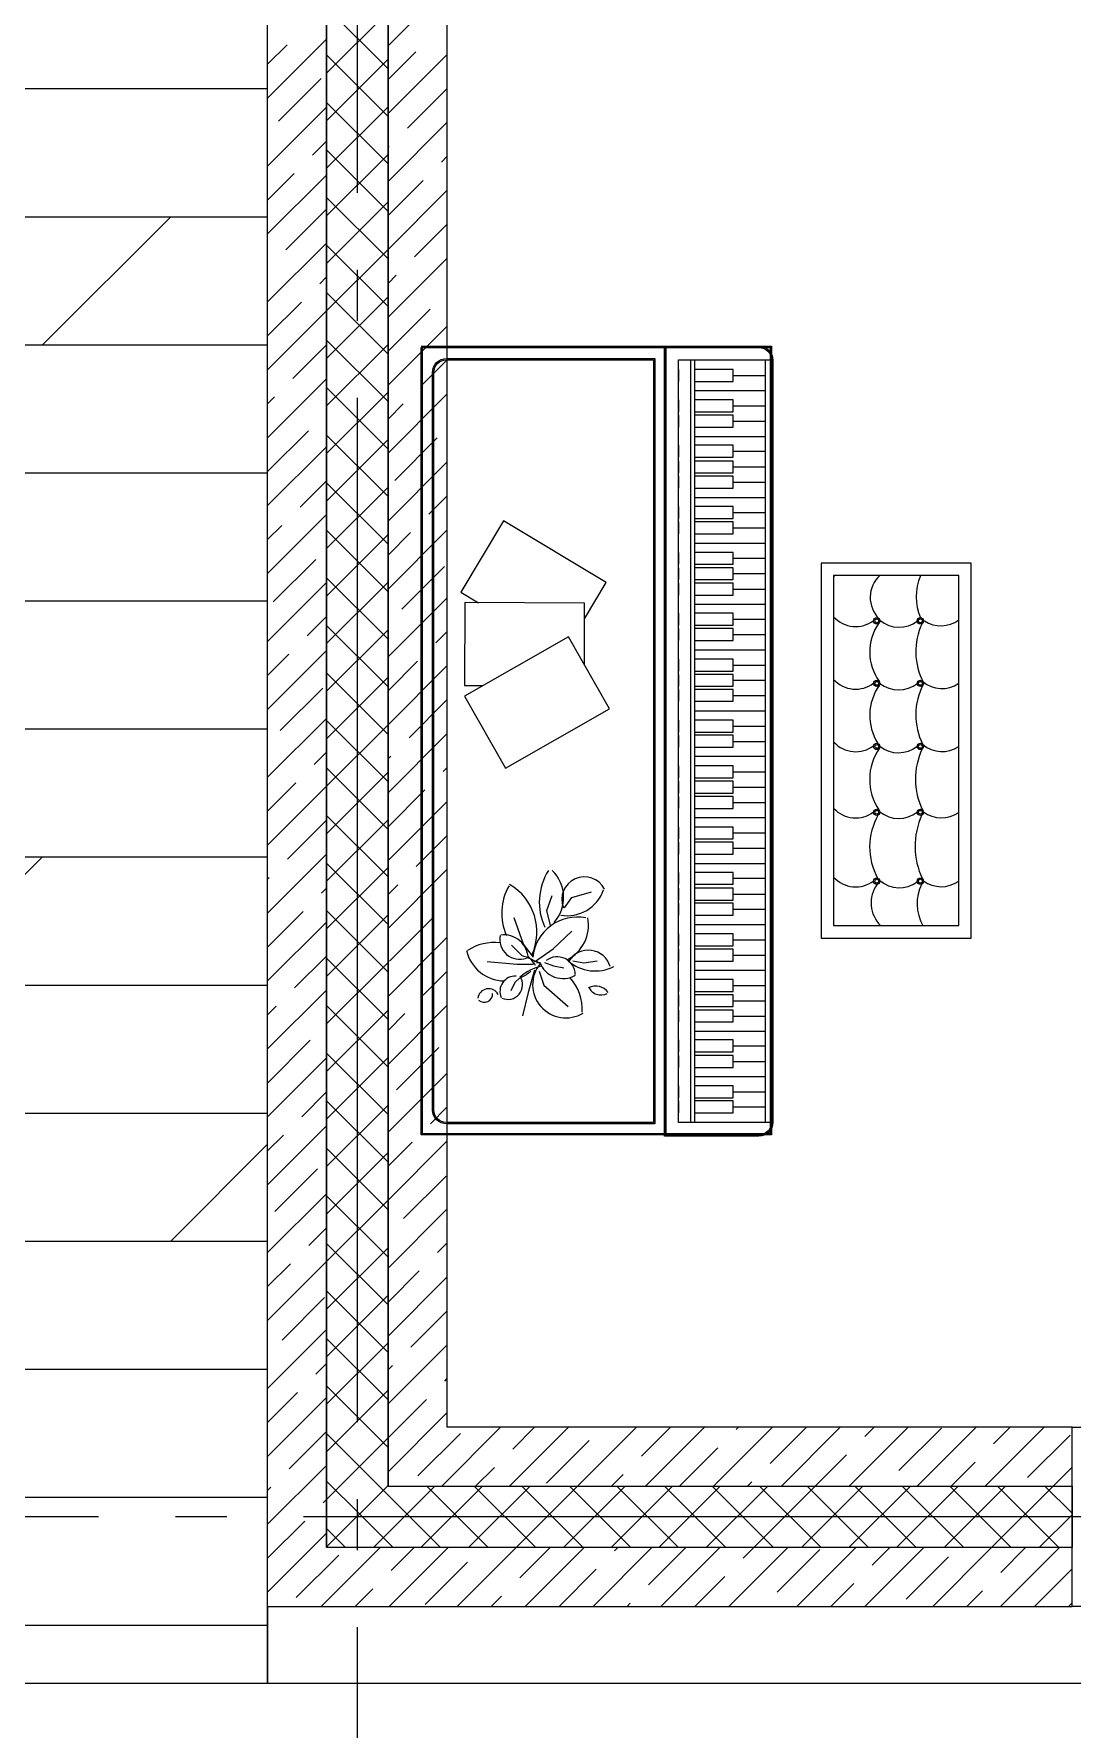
# Model space of a CAD drawing. Header units: inches. Extents: x -19662 to 10260, y -11808 to 5048.
# Drawn here: x -14282 to -12256, y -8078 to -4769 of the extents above; entities that cross this region are included whole.
import ezdxf

# ---------------------------------------------------------------- set-up
doc = ezdxf.new("R2010")
doc.units = ezdxf.units.IN
doc.header["$MEASUREMENT"] = 0
doc.linetypes.add('CONTI', pattern=[0])
doc.linetypes.add('GOST2.303 5', pattern=[24, 20, -1.5, 1, -1.5])
doc.layers.add('axis_dim', color=40, linetype='CONTI')
for name, color, linetype, lineweight in [('doors_windows', 4, 'Continuous', 5), ('floor', 179, 'Continuous', 5), ('furniture', 36, 'Continuous', 0), ('stair1', 7, 'Continuous', 15), ('Wall2', 40, 'Continuous', 5)]:
    doc.layers.add(name, color=color, linetype=linetype, lineweight=lineweight)

# ---------------------------------------------------------------- blocks, each defined once
blk = doc.blocks.new('furn04')
at = {"color": 0}
for p, q in [((206580.8, 115153.7), (207264.2, 115153.7)), ((206580.8, 113613.7), (206580.8, 115151.2)), ((206580.8, 115151.2), (207264.2, 115151.2)), ((206583.3, 113613.7), (206583.3, 115151.2)), ((207261.8, 115153.7), (207261.8, 113613.7)), ((207264.2, 115153.7), (207264.2, 113613.7)), ((207082.6, 113638.1), (207082.6, 115126.8)), ((207082.6, 115126.8), (207264.2, 115126.8)), ((207082.6, 115126.8), (207264.2, 115126.8)), ((207107, 113638.1), (207107, 115126.8)), ((207114.3, 113638.1), (207114.3, 115126.8)), ((207252, 115126.8), (207252, 113638.1)), ((207189.2, 115096.6), (207189.9, 115096.6)), ((207189.9, 115096.6), (207252, 115096.6)), ((207114.3, 115067), (207252, 115067)), ((207189.2, 115037.5), (207252, 115037.5)), ((207189.2, 115007.4), (207252, 115007.4)), ((207114.3, 114977.6), (207252, 114977.6)), ((207189.2, 114948.6), (207252, 114948.6)), ((207189.2, 114917.9), (207252, 114917.9)), ((207189.2, 114888.4), (207252, 114888.4)), ((207114.3, 114858.4), (207252, 114858.4)), ((206741.4, 114812.4), (206658.1, 114673.5)), ((206941.8, 114692.2), (206741.4, 114812.4)), ((207189.2, 114828.9), (207252, 114828.9)), ((207189.2, 114799), (207252, 114799)), ((207114.3, 114769.4), (207252, 114769.4)), ((207189.2, 114739.5), (207252, 114739.5)), ((207189.2, 114709.6), (207252, 114709.6)), ((206899.4, 114621.5), (206941.8, 114692.2)), ((207189.2, 114679), (207252, 114679)), ((207554.7, 114705.7), (207554.7, 114704.8)), ((206658.1, 114673.5), (206692.5, 114652.9)), ((206665.8, 114653), (206665.2, 114491.1)), ((206899.5, 114652.2), (206665.8, 114653)), ((206899.1, 114532.2), (206899.5, 114652.2)), ((207114.3, 114649.9), (207252, 114649.9)), ((207189.2, 114620.7), (207252, 114620.7)), ((207462.5, 114617.4), (207463.5, 114617.4)), ((207554.7, 114623.8), (207554.7, 114623.4)), ((207560.8, 114617.4), (207562.9, 114617.4)), ((206868.2, 114586.4), (206665.1, 114470.7)), ((206948.3, 114445.8), (206868.2, 114586.4)), ((207189.2, 114590.7), (207252, 114590.7)), ((207114.3, 114560.8), (207252, 114560.8)), ((207189.2, 114530.9), (207252, 114530.9)), ((206665.2, 114491.1), (206700.6, 114490.9)), ((207189.2, 114501.3), (207252, 114501.3)), ((207475.7, 114495.4), (207475.7, 114495.4)), ((207548.6, 114495.4), (207548.8, 114495.4)), ((207629.2, 114495.4), (207629.5, 114495.4)), ((206665.1, 114470.7), (206745.3, 114330.1)), ((206745.3, 114330.1), (206948.3, 114445.8)), ((207189.2, 114471.9), (207252, 114471.9)), ((207114.3, 114441.6), (207252, 114441.6)), ((207189.2, 114412.1), (207252, 114412.1)), ((207189.2, 114382.1), (207252, 114382.1)), ((207114.3, 114353.1), (207252, 114353.1)), ((207189.2, 114322.4), (207252, 114322.4)), ((207189.2, 114292.9), (207252, 114292.9)), ((207189.2, 114262.9), (207252, 114262.9)), ((207554.7, 114249.9), (207554.7, 114249.8)), ((207114.3, 114233.6), (207252, 114233.6)), ((207462.9, 114243.8), (207463.5, 114243.8)), ((207548.3, 114243.8), (207548.6, 114243.8)), ((207189.2, 114203.3), (207252, 114203.3)), ((207189.2, 114173.7), (207252, 114173.7)), ((207114.3, 114143.7), (207252, 114143.7)), ((207189.2, 114114.8), (207252, 114114.8)), ((206825.5, 114052), (206836.4, 114081.1)), ((206874.6, 114077.5), (206912.8, 114088.4)), ((207189.2, 114083.8), (207252, 114083.8)), ((207629.2, 114109.2), (207629.5, 114109.2)), ((206832.7, 114022.8), (206825.5, 114052)), ((206860, 114057.4), (206874.6, 114077.5)), ((207189.2, 114054.6), (207252, 114054.6)), ((206780, 113986.4), (206761.8, 114037.4)), ((207114.3, 114024.6), (207252, 114024.6)), ((206777.5, 113963.2), (206757.1, 113984.3)), ((206800, 113960.9), (206780, 113986.4)), ((206838.2, 113977.3), (206874.6, 114011.9)), ((207189.2, 113994.7), (207252, 113994.7)), ((206767.2, 113946.4), (206709, 113951.8)), ((206790.2, 113959.4), (206777.5, 113963.2)), ((206801.8, 113951.8), (206838.2, 113977.3)), ((206821.4, 113950.5), (206838.6, 113944.1)), ((206876.4, 113953.7), (206898.2, 113950)), ((206898.2, 113950), (206923.7, 113953.7)), ((207189.2, 113964.9), (207252, 113964.9)), ((206773, 113920.5), (206763.4, 113911.6)), ((206800, 113946.4), (206767.2, 113946.4)), ((206801.8, 113935.5), (206789.1, 113891.8)), ((206810.9, 113933.6), (206820, 113906.3)), ((206838.6, 113944.1), (206859, 113940.3)), ((207114.3, 113935.5), (207252, 113935.5)), ((206763.4, 113911.6), (206755.8, 113895)), ((206789.1, 113891.8), (206778.2, 113846.2)), ((206820, 113906.3), (206867.3, 113864.4)), ((207189.2, 113905.6), (207252, 113905.6)), ((207189.2, 113875.8), (207252, 113875.8)), ((207114.3, 113816.6), (207252, 113816.6)), ((207189.2, 113845.9), (207252, 113845.9)), ((207189.2, 113787.5), (207252, 113787.5)), ((207189.2, 113757.2), (207252, 113757.2)), ((207114.3, 113727.8), (207252, 113727.8)), ((207189.2, 113697.9), (207252, 113697.9)), ((207189.2, 113668.6), (207252, 113668.6)), ((207264.2, 113638.1), (207082.6, 113638.1)), ((207264.2, 113616.1), (206580.8, 113616.1)), ((207264.2, 113613.7), (206580.8, 113613.7))]:
    blk.add_line(p, q, dxfattribs=at)
for points in [[(207058.2, 115151.3), (207058.2, 113613.7), (206580.8, 113613.7), (206580.8, 115151.3)], [(207361.1, 114730.1), (207361.1, 113998), (207653.9, 113998), (207653.9, 114730.1)], [(207385.5, 114705.7), (207385.5, 114022.4), (207629.5, 114022.4), (207629.5, 114705.7)]]:
    blk.add_lwpolyline(points, close=True, dxfattribs=at)
for points in [[(207266.6, 115126.8), (207266.6, 113638.1, -0.414214), (207239.8, 113611.2), (207055.7, 113611.2), (207055.7, 115153.7), (207239.8, 115153.7, -0.414214)], [(207264.2, 115126.8), (207264.2, 113638.1, -0.414214), (207239.8, 113613.7), (207058.2, 113613.7), (207058.2, 115151.2), (207239.8, 115151.2, -0.414214)], [(207036.2, 115129.4), (207036.2, 113635.6), (206629.7, 113635.6, -0.414214), (206602.8, 113662.5), (206602.8, 115102.5, -0.414214), (206629.7, 115129.4)], [(207033.8, 115126.9), (207033.8, 113638.1), (206629.7, 113638.1, -0.414214), (206605.3, 113662.5), (206605.3, 115102.5, -0.414214), (206629.7, 115126.9)]]:
    blk.add_lwpolyline(points, format="xyb", close=True, dxfattribs=at)
for points in [[(207082.6, 115108.1), (207082.6, 115084.9)], [(207114.3, 115084.9), (207189.2, 115084.9), (207189.2, 115108.1), (207114.3, 115108.1)], [(207082.6, 115049), (207082.6, 115025.7)], [(207114.3, 115025.7), (207189.2, 115025.7), (207189.2, 115049), (207114.3, 115049)], [(207082.6, 115019.1), (207082.6, 114995.8)], [(207114.3, 114995.8), (207189.2, 114995.8), (207189.2, 115019.1), (207114.3, 115019.1)], [(207082.6, 114960.2), (207082.6, 114937)], [(207114.3, 114937), (207189.2, 114937), (207189.2, 114960.2), (207114.3, 114960.2)], [(207082.6, 114929.5), (207082.6, 114906.3)], [(207114.3, 114906.3), (207189.2, 114906.3), (207189.2, 114929.5), (207114.3, 114929.5)], [(207082.6, 114900), (207082.6, 114876.7)], [(207114.3, 114876.7), (207189.2, 114876.7), (207189.2, 114900), (207114.3, 114900)], [(207082.6, 114840.5), (207082.6, 114817.3)], [(207082.6, 114810.6), (207082.6, 114787.3)], [(207114.3, 114817.3), (207189.2, 114817.3), (207189.2, 114840.5), (207114.3, 114840.5)], [(207114.3, 114787.3), (207189.2, 114787.3), (207189.2, 114810.6), (207114.3, 114810.6)], [(207082.6, 114751.1), (207082.6, 114727.9)], [(207114.3, 114727.9), (207189.2, 114727.9), (207189.2, 114751.1), (207114.3, 114751.1)], [(207082.6, 114721.2), (207082.6, 114697.9)], [(207114.3, 114697.9), (207189.2, 114697.9), (207189.2, 114721.2), (207114.3, 114721.2)], [(207082.6, 114690.7), (207082.6, 114667.4)], [(207114.3, 114667.4), (207189.2, 114667.4), (207189.2, 114690.7), (207114.3, 114690.7)], [(207082.6, 114632.3), (207082.6, 114609.1)], [(207114.3, 114609.1), (207189.2, 114609.1), (207189.2, 114632.3), (207114.3, 114632.3)], [(207082.6, 114602.4), (207082.6, 114579.1)], [(207114.3, 114579.1), (207189.2, 114579.1), (207189.2, 114602.4), (207114.3, 114602.4)], [(207082.6, 114542.5), (207082.6, 114519.3)], [(207082.6, 114513), (207082.6, 114489.7)], [(207114.3, 114519.3), (207189.2, 114519.3), (207189.2, 114542.5), (207114.3, 114542.5)], [(207114.3, 114489.7), (207189.2, 114489.7), (207189.2, 114513), (207114.3, 114513)], [(207082.6, 114483.6), (207082.6, 114460.3)], [(207114.3, 114460.3), (207189.2, 114460.3), (207189.2, 114483.6), (207114.3, 114483.6)], [(207082.6, 114423.7), (207082.6, 114400.4)], [(207114.3, 114400.4), (207189.2, 114400.4), (207189.2, 114423.7), (207114.3, 114423.7)], [(207082.6, 114394), (207082.6, 114370.8)], [(207114.3, 114370.8), (207189.2, 114370.8), (207189.2, 114394), (207114.3, 114394)], [(207082.6, 114334.1), (207082.6, 114310.8)], [(207114.3, 114310.8), (207189.2, 114310.8), (207189.2, 114334.1), (207114.3, 114334.1)], [(207082.6, 114304.5), (207082.6, 114281.2)], [(207114.3, 114281.2), (207189.2, 114281.2), (207189.2, 114304.5), (207114.3, 114304.5)], [(207082.6, 114274.5), (207082.6, 114251.3)], [(207114.3, 114251.3), (207189.2, 114251.3), (207189.2, 114274.5), (207114.3, 114274.5)], [(207082.6, 114214.9), (207082.6, 114191.6)], [(207114.3, 114191.6), (207189.2, 114191.6), (207189.2, 114214.9), (207114.3, 114214.9)], [(207082.6, 114185.3), (207082.6, 114162.1)], [(207114.3, 114162.1), (207189.2, 114162.1), (207189.2, 114185.3), (207114.3, 114185.3)], [(207082.6, 114126.4), (207082.6, 114103.2)], [(207114.3, 114103.2), (207189.2, 114103.2), (207189.2, 114126.4), (207114.3, 114126.4)], [(207082.6, 114095.4), (207082.6, 114072.2)], [(207114.3, 114072.2), (207189.2, 114072.2), (207189.2, 114095.4), (207114.3, 114095.4)], [(207082.6, 114066.2), (207082.6, 114042.9)], [(207114.3, 114042.9), (207189.2, 114042.9), (207189.2, 114066.2), (207114.3, 114066.2)], [(207082.6, 114006.3), (207082.6, 113983.1)], [(207114.3, 113983.1), (207189.2, 113983.1), (207189.2, 114006.3), (207114.3, 114006.3)], [(207082.6, 113976.5), (207082.6, 113953.2)], [(207114.3, 113953.2), (207189.2, 113953.2), (207189.2, 113976.5), (207114.3, 113976.5)], [(207082.6, 113917.3), (207082.6, 113894)], [(207114.3, 113894), (207189.2, 113894), (207189.2, 113917.3), (207114.3, 113917.3)], [(207082.6, 113887.4), (207082.6, 113864.2)], [(207114.3, 113864.2), (207189.2, 113864.2), (207189.2, 113887.4), (207114.3, 113887.4)], [(207082.6, 113857.5), (207082.6, 113834.3)], [(207114.3, 113834.3), (207189.2, 113834.3), (207189.2, 113857.5), (207114.3, 113857.5)], [(207082.6, 113799.2), (207082.6, 113775.9)], [(207114.3, 113775.9), (207189.2, 113775.9), (207189.2, 113799.2), (207114.3, 113799.2)], [(207082.6, 113768.8), (207082.6, 113745.5)], [(207114.3, 113745.5), (207189.2, 113745.5), (207189.2, 113768.8), (207114.3, 113768.8)], [(207082.6, 113709.6), (207082.6, 113686.3)], [(207114.3, 113686.3), (207189.2, 113686.3), (207189.2, 113709.6), (207114.3, 113709.6)], [(207082.6, 113680.2), (207082.6, 113657)], [(207114.3, 113657), (207189.2, 113657), (207189.2, 113680.2), (207114.3, 113680.2)]]:
    blk.add_lwpolyline(points, dxfattribs=at)
for centre, radius in [((207469.6, 114617.4), 6.1), ((207469.6, 114617.4), 3.66), ((207554.7, 114617.4), 6.1), ((207554.7, 114617.4), 3.66), ((207469.6, 114495.4), 6.1), ((207469.6, 114495.4), 3.66), ((207554.7, 114495.4), 6.1), ((207554.7, 114495.4), 3.66), ((207469.6, 114372.2), 6.1), ((207554.7, 114372.2), 6.1), ((207469.6, 114372.2), 3.66), ((207554.7, 114372.2), 3.66), ((207469.6, 114243.8), 6.1), ((207469.6, 114243.8), 3.66), ((207554.7, 114243.8), 6.1), ((207554.7, 114243.8), 3.66), ((207469.6, 114109.2), 6.1), ((207554.7, 114109.2), 6.1), ((207469.6, 114109.2), 3.66), ((207554.7, 114109.2), 3.66)]:
    blk.add_circle(centre, radius, dxfattribs=at)
for centre, radius, start, end in [((207428.5, 114664.6), 58.2, 135.0401, 137.6153), ((207515.1, 114663), 58.2, 132.3847, 225.0137), ((207651.4, 114664.1), 104.9, 156.7621, 202.8166), ((207428.5, 114664.6), 58.2, 222.3847, 307.1178), ((207553.7, 114556.7), 97.9, 145.2951, 215.7024), ((207513.1, 114663.2), 58.2, 222.3847, 223.1833), ((207555.2, 114556.2), 99.4, 142.9623, 143.3151), ((207513.1, 114663.2), 58.2, 229.8922, 308.0293), ((207674.4, 114556.9), 128.6, 154.4385, 207.8306), ((207594.8, 114666), 58.2, 226.0762, 227.0112), ((207594.8, 114666), 58.2, 236.7271, 306.6064), ((207428.5, 114542.3), 58.2, 222.3847, 307.0692), ((207558.8, 114432.6), 102.9, 144.7719, 212.0966), ((207512.3, 114540.7), 58.2, 231.1054, 308.8946), ((207675.3, 114433.8), 129.5, 152.3978, 206.4976), ((207596.7, 114541), 56, 228.1162, 305.8547), ((207428.5, 114420.2), 58.2, 222.3847, 307.354), ((207563.2, 114307.9), 107.4, 145.4493, 213.7781), ((207512, 114418.1), 58.2, 231.4376, 308.9869), ((207682.4, 114308.3), 137.4, 154.5782, 205.9045), ((207597, 114419.9), 57.8, 229.4568, 304.2641), ((207428.5, 114290.8), 58.2, 222.3847, 307.0724), ((207595.8, 114291), 58.2, 224.8829, 225.0717), ((207581, 114175.8), 125.3, 150.0131, 208.9786), ((207512.5, 114289.8), 58.2, 230.6985, 308.2749), ((207690.1, 114177.2), 145.8, 155.0975, 205.8522), ((207595.8, 114291), 58.2, 232.9791, 305.3686), ((206926.3, 114068.1), 115.3, 147.4017, 205.0997), ((206784.5, 114077.4), 74.1, 318.5498, 45.5383), ((206899.1, 114073.7), 44, 27.2013, 201.7147), ((207428.5, 114156.3), 58.2, 222.3847, 307.0997), ((206845.5, 114046.8), 107.8, 150.2267, 203.7516), ((206698.9, 114009.9), 107.5, 335.0763, 59.9535), ((206865.6, 114116.9), 75.1, 260.1697, 340.685), ((207520.1, 114066.5), 61.5, 143.4635, 225.8153), ((207513.6, 114154.4), 58.2, 229.2667, 307.0845), ((207634.5, 114065.3), 86.2, 153.5265, 209.835), ((207595.5, 114156.6), 58.2, 233.3953, 305.7782), ((206885.1, 113951.7), 87.4, 78.9076, 173.8967), ((206831.6, 114023), 75.3, 296.5438, 11.0037), ((206723, 113894.5), 94.9, 83.0654, 123.4046), ((206772.8, 113995.4), 38.8, 168.0796, 289.5116), ((206742.1, 113956.9), 47.5, 1.4242, 97.3364), ((206743.7, 113991.2), 76.8, 193.1642, 268.9561), ((206831.6, 114023), 75.3, 235.5803, 254.9978), ((206723, 113894.5), 94.9, 31.8548, 45.7472), ((206862.8, 113907.1), 64.8, 140.5685, 301.3057), ((206804.5, 113859.7), 90.3, 85.0036, 89.412), ((206857.2, 113967.2), 48.1, 199.5165, 300.1559), ((206845.9, 113926.1), 35.4, 1.3151, 127.081), ((206919.9, 114013.2), 79.4, 228.5761, 297.4528), ((206906.7, 113930.2), 44.3, 16.4344, 148.0253), ((206763.9, 113894), 29.7, 86.0761, 203.3856), ((206749.8, 113907.1), 28.7, 245.6811, 33.7275), ((206835.3, 113851.7), 93.5, 102.1969, 130.9179), ((206743.7, 113991.2), 76.8, 293.9309, 311.4454), ((206804.5, 113859.7), 90.3, 356.0593, 42.7807), ((206712.1, 113877.7), 21.5, 29.0513, 171.5715), ((206703.8, 113888.8), 16.1, 226.1674, 3.895), ((206921.3, 113874.6), 29.8, 35.3099, 117.8883), ((206931.5, 113913.4), 26.4, 203.8486, 297.548)]:
    blk.add_arc(centre, radius, start, end, dxfattribs=at)

msp = doc.modelspace()

# ---------------------------------------------------------------- hatches: boundary and pattern name
at = {"layer": 'floor', "ltscale": 100}
h = msp.add_hatch(dxfattribs=at)
h.set_pattern_fill('DOLMIT', color=8, scale=1000)
h.set_pattern_definition([(0, (-32015.06, -49126.03), (0, 250), []), (45, (-32015.06, -49126), (-500, 500), [353.553, -707.107])])
h.paths.add_polyline_path([(-13825.6, 1661), (-16825.6, 1661), (-16825.6, -2864.1), (-16825.6, -7989), (-13825.6, -7989)])

# ---------------------------------------------------------------- linework, layer by layer
at = {"layer": 'axis_dim', "linetype": 'GOST2.303 5', "lineweight": 25, "ltscale": 100}
for points in [[(-13650.6, 1720.7), (-13650.6, -10307.9)], [(244.6, -7664), (-18161.6, -7664)]]:
    msp.add_lwpolyline(points, dxfattribs=at)
at = {"layer": 'doors_windows', "lineweight": 20, "ltscale": 50}
msp.add_lwpolyline([(-12255.6, -7489), (-10255.5, -7489), (-10255.5, -7839), (-12255.6, -7839)], close=True, dxfattribs=at)
at = {"layer": 'stair1', "ltscale": 75}
msp.add_lwpolyline([(-13825.6, 1661), (-16825.6, 1661), (-16825.6, -2864.1), (-16825.6, -7989), (-13825.6, -7989)], close=True, dxfattribs=at)
msp.add_lwpolyline([(-13825.6, -7839), (-13825.6, -7989), (2924.9, -7989), (2924.9, -7839)], dxfattribs=at)
at = {"layer": 'Wall2', "ltscale": 100}
for points in [[(-13825.6, -7839), (-13825.6, -3678.8)], [(-13710.6, -3678.8), (-13710.6, -7724)], [(-13710.6, -7724), (-13710.6, -3678.8)], [(-13590.6, -3678.8), (-13590.6, -7604)], [(-13590.6, -7604), (-13590.6, -3678.8)], [(-13475.6, -3678.8), (-13475.6, -7489)], [(-13590.6, -4791.9), (-13475.6, -4676.9)], [(-13590.6, -4837.1), (-13710.6, -4717.1)], [(-13710.6, -4845.6), (-13590.6, -4725.6)], [(-13825.6, -4894.3), (-13710.6, -4779.3)], [(-13825.6, -4828), (-13787.5, -4790)], [(-13590.6, -4929.9), (-13710.6, -4809.9)], [(-13710.6, -4938.4), (-13590.6, -4818.4)], [(-13590.6, -4858.2), (-13536.3, -4803.9)], [(-13590.6, -4924.5), (-13475.6, -4809.5)], [(-13804.1, -4939.1), (-13721.2, -4856.2)], [(-13552.8, -4953), (-13475.6, -4875.8)], [(-13825.6, -5026.9), (-13710.6, -4911.9)], [(-13590.6, -5022.7), (-13710.6, -4902.7)], [(-13710.6, -5031.2), (-13590.6, -4911.2)], [(-13590.6, -5057.1), (-13475.6, -4942.1)], [(-13737.8, -5005.4), (-13710.6, -4978.2)], [(-13590.6, -5115.5), (-13710.6, -4995.5)], [(-13590.6, -4990.8), (-13588.6, -4988.8)], [(-13710.6, -5124), (-13590.6, -5004)], [(-13486.5, -5019.3), (-13475.6, -5008.4)], [(-13825.6, -5093.2), (-13773.6, -5041.2)], [(-13825.6, -5159.5), (-13710.6, -5044.5)], [(-13590.6, -5123.4), (-13522.3, -5055.1)], [(-13590.6, -5208.3), (-13710.6, -5088.3)], [(-13590.6, -5189.7), (-13475.6, -5074.7)], [(-13790.2, -5190.4), (-13710.6, -5110.8)], [(-13710.6, -5216.8), (-13590.6, -5096.8)], [(-13538.9, -5204.3), (-13475.6, -5140.9)], [(-13825.6, -5292.1), (-13710.6, -5177.1)], [(-13590.6, -5301.1), (-13710.6, -5181.1)], [(-13710.6, -5309.7), (-13590.6, -5189.7)], [(-13590.6, -5322.2), (-13475.6, -5207.2)], [(-13723.9, -5256.6), (-13710.6, -5243.4)], [(-13590.6, -5255.9), (-13574.7, -5240.1)], [(-13825.6, -5358.4), (-13759.7, -5292.4)], [(-13590.6, -5393.9), (-13710.6, -5273.9)], [(-13710.6, -5402.5), (-13590.6, -5282.5)], [(-13825.6, -5424.7), (-13710.6, -5309.7)], [(-13590.6, -5388.5), (-13508.4, -5306.4)], [(-13590.6, -5454.8), (-13475.6, -5339.8)], [(-13776.2, -5441.6), (-13710.6, -5375.9)], [(-13590.6, -5486.7), (-13710.6, -5366.7)], [(-13710.6, -5495.3), (-13590.6, -5375.3)], [(-13525, -5455.5), (-13475.6, -5406.1)], [(-13825.6, -5557.2), (-13710.6, -5442.2)], [(-13590.6, -5579.5), (-13710.6, -5459.5)], [(-13825.6, -5490.9), (-13812, -5477.4)], [(-13710.6, -5588.1), (-13590.6, -5468.1)], [(-13590.6, -5587.4), (-13475.6, -5472.4)], [(-13590.6, -5521.1), (-13560.8, -5491.3)], [(-13825.6, -5623.5), (-13745.7, -5543.7)], [(-13590.6, -5672.3), (-13710.6, -5552.3)], [(-13577.4, -5640.5), (-13494.5, -5557.6)], [(-13825.6, -5689.8), (-13710.6, -5574.8)], [(-13710.6, -5680.9), (-13590.6, -5560.9)], [(-13590.6, -5720), (-13475.6, -5605)], [(-13762.3, -5692.8), (-13710.6, -5641.1)], [(-13590.6, -5765.1), (-13710.6, -5645.1)], [(-13710.6, -5773.7), (-13590.6, -5653.7)], [(-13511.1, -5706.8), (-13475.6, -5671.3)], [(-13825.6, -5822.4), (-13710.6, -5707.4)], [(-13825.6, -5756.1), (-13798.1, -5728.6)], [(-13590.6, -5857.9), (-13710.6, -5737.9)], [(-13710.6, -5866.5), (-13590.6, -5746.5)], [(-13590.6, -5852.6), (-13475.6, -5737.6)], [(-13590.6, -5786.3), (-13546.9, -5742.6)], [(-13814.7, -5877.8), (-13731.8, -5794.9)], [(-13563.4, -5891.7), (-13480.6, -5808.9)], [(-13825.6, -5955), (-13710.6, -5840)], [(-13590.6, -5950.7), (-13710.6, -5830.7)], [(-13710.6, -5959.3), (-13590.6, -5839.3)], [(-13590.6, -5985.2), (-13475.6, -5870.2)], [(-13748.4, -5944.1), (-13710.6, -5906.3)], [(-13590.6, -6043.6), (-13710.6, -5923.6)], [(-13710.6, -6052.1), (-13590.6, -5932.1)], [(-13497.2, -5958), (-13475.6, -5936.4)], [(-13825.6, -6087.6), (-13710.6, -5972.6)], [(-13825.6, -6021.3), (-13784.2, -5979.9)], [(-13590.6, -6136.4), (-13710.6, -6016.4)], [(-13590.6, -6051.4), (-13533, -5993.8)], [(-13590.6, -6117.7), (-13475.6, -6002.7)], [(-13800.8, -6129), (-13717.9, -6046.2)], [(-13710.6, -6144.9), (-13590.6, -6024.9)], [(-13549.5, -6143), (-13475.6, -6069)], [(-13825.6, -6220.2), (-13710.6, -6105.2)], [(-13590.6, -6229.2), (-13710.6, -6109.2)], [(-13710.6, -6237.7), (-13590.6, -6117.7)], [(-13590.6, -6250.3), (-13475.6, -6135.3)], [(-13734.5, -6195.3), (-13710.6, -6171.4)], [(-13590.6, -6184), (-13585.3, -6178.8)], [(-13590.6, -6322), (-13710.6, -6202)], [(-13710.6, -6330.5), (-13590.6, -6210.5)], [(-13483.2, -6209.2), (-13475.6, -6201.6)], [(-13825.6, -6286.4), (-13770.3, -6231.1)], [(-13825.6, -6352.7), (-13710.6, -6237.7)], [(-13590.6, -6316.6), (-13519, -6245)], [(-13590.6, -6382.9), (-13475.6, -6267.9)], [(-13786.8, -6380.3), (-13710.6, -6304)], [(-13590.6, -6414.8), (-13710.6, -6294.8)], [(-13710.6, -6423.3), (-13590.6, -6303.3)], [(-13535.6, -6394.2), (-13475.6, -6334.2)], [(-13825.6, -6485.3), (-13710.6, -6370.3)], [(-13825.6, -6419), (-13822.6, -6416.1)], [(-13590.6, -6507.6), (-13710.6, -6387.6)], [(-13710.6, -6516.2), (-13590.6, -6396.2)], [(-13590.6, -6515.5), (-13475.6, -6400.5)], [(-13720.6, -6446.6), (-13710.6, -6436.6)], [(-13590.6, -6449.2), (-13571.4, -6430)], [(-13825.6, -6551.6), (-13756.4, -6482.4)], [(-13590.6, -6600.4), (-13710.6, -6480.4)], [(-13825.6, -6617.9), (-13710.6, -6502.9)], [(-13710.6, -6609), (-13590.6, -6489)], [(-13588, -6579.2), (-13505.1, -6496.3)], [(-13590.6, -6648.1), (-13475.6, -6533.1)], [(-13772.9, -6631.5), (-13710.6, -6569.2)], [(-13590.6, -6693.2), (-13710.6, -6573.2)], [(-13710.6, -6701.8), (-13590.6, -6581.8)], [(-13521.7, -6645.4), (-13475.6, -6599.4)], [(-13825.6, -6750.5), (-13710.6, -6635.5)], [(-13825.6, -6684.2), (-13808.7, -6667.3)], [(-13590.6, -6786), (-13710.6, -6666)], [(-13710.6, -6794.6), (-13590.6, -6674.6)], [(-13590.6, -6780.6), (-13475.6, -6665.6)], [(-13590.6, -6714.4), (-13557.5, -6681.2)], [(-13825.3, -6816.5), (-13742.4, -6733.6)], [(-13574.1, -6830.4), (-13491.2, -6747.5)], [(-13825.6, -6883.1), (-13710.6, -6768.1)], [(-13590.6, -6878.8), (-13710.6, -6758.8)], [(-13710.6, -6887.4), (-13590.6, -6767.4)], [(-13590.6, -6913.2), (-13475.6, -6798.2)], [(-13759, -6882.8), (-13710.6, -6834.4)], [(-13590.6, -6971.6), (-13710.6, -6851.6)], [(-13710.6, -6980.2), (-13590.6, -6860.2)], [(-13507.8, -6896.7), (-13475.6, -6864.5)], [(-13825.6, -7015.6), (-13710.6, -6900.6)], [(-13825.6, -6949.4), (-13794.8, -6918.6)], [(-13590.6, -7064.4), (-13710.6, -6944.4)], [(-13590.6, -7045.8), (-13475.6, -6930.8)], [(-13590.6, -6979.5), (-13543.6, -6932.5)], [(-13710.6, -7073), (-13590.6, -6953)], [(-13811.4, -7067.7), (-13728.5, -6984.9)], [(-13560.1, -7081.6), (-13477.3, -6998.8)], [(-13825.6, -7148.2), (-13710.6, -7033.2)], [(-13590.6, -7157.2), (-13710.6, -7037.2)], [(-13710.6, -7165.8), (-13590.6, -7045.8)], [(-13590.6, -7178.4), (-13475.6, -7063.4)], [(-13745.1, -7134), (-13710.6, -7099.5)], [(-13590.6, -7250.1), (-13710.6, -7130.1)], [(-13710.6, -7258.6), (-13590.6, -7138.6)], [(-13493.8, -7147.9), (-13475.6, -7129.7)], [(-13825.6, -7280.8), (-13710.6, -7165.8)], [(-13825.6, -7214.5), (-13780.9, -7169.8)], [(-13590.6, -7244.7), (-13529.6, -7183.7)], [(-13590.6, -7311), (-13475.6, -7196)], [(-13797.5, -7319), (-13714.6, -7236.1)], [(-13590.6, -7342.9), (-13710.6, -7222.9)], [(-13710.6, -7351.4), (-13590.6, -7231.4)], [(-13546.2, -7332.9), (-13475.6, -7262.3)], [(-13825.6, -7413.4), (-13710.6, -7298.4)], [(-13590.6, -7435.7), (-13710.6, -7315.7)], [(-13710.6, -7444.2), (-13590.6, -7324.2)], [(-13590.6, -7443.6), (-13475.6, -7328.6)], [(-13731.2, -7385.3), (-13710.6, -7364.7)], [(-13590.6, -7377.3), (-13582, -7368.7)], [(-13590.6, -7528.5), (-13710.6, -7408.5)], [(-13479.9, -7399.2), (-13475.6, -7394.9)], [(-13825.6, -7479.7), (-13767, -7421.1)], [(-13825.6, -7546), (-13710.6, -7431)], [(-13710.6, -7537), (-13590.6, -7417)], [(-13590.6, -7509.9), (-13515.7, -7435)], [(-13590.6, -7576.1), (-13475.6, -7461.1)], [(-13783.5, -7570.2), (-13710.6, -7497.3)], [(-13599.2, -7612.6), (-13710.6, -7501.3)], [(-13710.6, -7629.9), (-13590.6, -7509.9)], [(-13532.3, -7584.1), (-13449.4, -7501.3)], [(-13485.9, -7604), (-13370.9, -7489)], [(-12255.6, -7489), (-13475.6, -7489)], [(-13353.3, -7604), (-13238.3, -7489)], [(-13347.3, -7531.8), (-13304.6, -7489)], [(-13220.7, -7604), (-13105.7, -7489)], [(-13096.1, -7545.7), (-13039.4, -7489)], [(-13088.1, -7604), (-12973.1, -7489)], [(-12955.5, -7604), (-12840.5, -7489)], [(-12911.1, -7493.3), (-12906.8, -7489)], [(-12844.8, -7559.6), (-12774.2, -7489)], [(-12823, -7604), (-12708, -7489)], [(-12690.4, -7604), (-12575.4, -7489)], [(-12659.9, -7507.2), (-12641.7, -7489)], [(-12593.6, -7573.5), (-12510.7, -7490.7)], [(-12557.8, -7604), (-12442.8, -7489)], [(-12425.2, -7604), (-12310.2, -7489)], [(-12408.7, -7521.2), (-12376.5, -7489)], [(-12342.4, -7587.4), (-12259.5, -7504.6)], [(-12255.6, -7604), (-12255.6, -7489)], [(-13281, -7598.1), (-13198.2, -7515.2)], [(-13021.8, -7604), (-12946.9, -7529.1)], [(-12756.7, -7604), (-12695.7, -7543)], [(-13825.6, -7678.6), (-13710.6, -7563.6)], [(-13419.6, -7604), (-13383.1, -7567.6)], [(-12491.5, -7604), (-12444.4, -7557)], [(-12292.6, -7604), (-12255.6, -7566.9)], [(-13825.6, -7612.3), (-13819.3, -7606)], [(-13645.6, -7659), (-13710.6, -7594.1)], [(-13710.6, -7722.7), (-13590.6, -7602.7)], [(-13619.1, -7724), (-13499.1, -7604)], [(-13590.6, -7604), (-12255.6, -7604)], [(-13590.6, -7604), (-12255.6, -7604)], [(-13526.3, -7724), (-13406.3, -7604)], [(-13395.1, -7724), (-13515.1, -7604)], [(-13433.5, -7724), (-13313.5, -7604)], [(-13302.3, -7724), (-13422.3, -7604)], [(-13340.7, -7724), (-13220.7, -7604)], [(-13209.5, -7724), (-13329.5, -7604)], [(-13247.9, -7724), (-13127.9, -7604)], [(-13116.6, -7724), (-13236.6, -7604)], [(-13155.1, -7724), (-13035.1, -7604)], [(-13154.4, -7604), (-13131.9, -7581.5)], [(-13023.8, -7724), (-13143.8, -7604)], [(-13062.3, -7724), (-12942.3, -7604)], [(-12931, -7724), (-13051, -7604)], [(-12969.5, -7724), (-12849.5, -7604)], [(-12838.2, -7724), (-12958.2, -7604)], [(-12889.2, -7604), (-12880.6, -7595.4)], [(-12876.7, -7724), (-12756.7, -7604)], [(-12745.4, -7724), (-12865.4, -7604)], [(-12783.9, -7724), (-12663.9, -7604)], [(-12652.6, -7724), (-12772.6, -7604)], [(-12691, -7724), (-12571, -7604)], [(-12559.8, -7724), (-12679.8, -7604)], [(-12598.2, -7724), (-12478.2, -7604)], [(-12467, -7724), (-12587, -7604)], [(-12505.4, -7724), (-12385.4, -7604)], [(-12374.2, -7724), (-12494.2, -7604)], [(-12412.6, -7724), (-12292.6, -7604)], [(-12281.4, -7724), (-12401.4, -7604)], [(-12255.6, -7657), (-12308.6, -7604)], [(-12255.6, -7604), (-12255.6, -7724)], [(-13717.2, -7636.5), (-13710.6, -7629.9)], [(-13487.9, -7724), (-13599.2, -7612.6)], [(-13825.6, -7744.9), (-13753, -7672.3)], [(-13580.7, -7724), (-13645.6, -7659)], [(-12319.8, -7724), (-12255.6, -7659.8)], [(-13825.6, -7811.1), (-13710.6, -7696.1)], [(-13692, -7705.5), (-13710.6, -7686.9)], [(-13673.5, -7724), (-13692, -7705.5)], [(-13769.6, -7821.5), (-13686.7, -7738.6)], [(-13720.9, -7839), (-13605.9, -7724)], [(-12255.6, -7724), (-13710.6, -7724)], [(-12255.6, -7724), (-13710.6, -7724)], [(-13588.3, -7839), (-13473.3, -7724)], [(-13584.7, -7769.1), (-13539.6, -7724)], [(-13455.7, -7839), (-13340.7, -7724)], [(-13333.4, -7783), (-13274.4, -7724)], [(-13323.1, -7839), (-13208.1, -7724)], [(-13190.5, -7839), (-13075.5, -7724)], [(-13148.5, -7730.6), (-13141.8, -7724)], [(-13082.2, -7796.9), (-13009.2, -7724)], [(-13058, -7839), (-12943, -7724)], [(-12925.4, -7839), (-12810.4, -7724)], [(-12897.2, -7744.6), (-12876.7, -7724)], [(-12830.9, -7810.8), (-12748.1, -7728)], [(-12792.8, -7839), (-12677.8, -7724)], [(-12660.2, -7839), (-12545.2, -7724)], [(-12646, -7758.5), (-12611.5, -7724)], [(-12579.7, -7824.8), (-12496.8, -7741.9)], [(-12527.6, -7839), (-12412.6, -7724)], [(-12395, -7839), (-12280, -7724)], [(-12394.7, -7772.4), (-12346.3, -7724)], [(-12255.6, -7839), (-12255.6, -7724)], [(-13518.4, -7835.4), (-13435.5, -7752.5)], [(-13256.8, -7839), (-13184.3, -7766.4)], [(-12328.4, -7838.7), (-12255.6, -7765.8)], [(-13654.6, -7839), (-13620.5, -7804.9)], [(-12991.7, -7839), (-12933, -7780.4)], [(-12726.5, -7839), (-12681.8, -7794.3)], [(-12461.3, -7839), (-12430.5, -7808.2)], [(-13825.6, -7839), (-12255.6, -7839)], [(-13389.4, -7839), (-13369.2, -7818.8)], [(-13124.2, -7839), (-13118, -7832.7)], [(-12262.5, -7839), (-12255.6, -7832.1)]]:
    msp.add_lwpolyline(points, dxfattribs=at)

# ---------------------------------------------------------------- block references
at = {"layer": 'furniture'}
msp.add_blockref('furn04', (-220106.4, -120532.2), dxfattribs=at)

doc.saveas('drawing.dxf')
